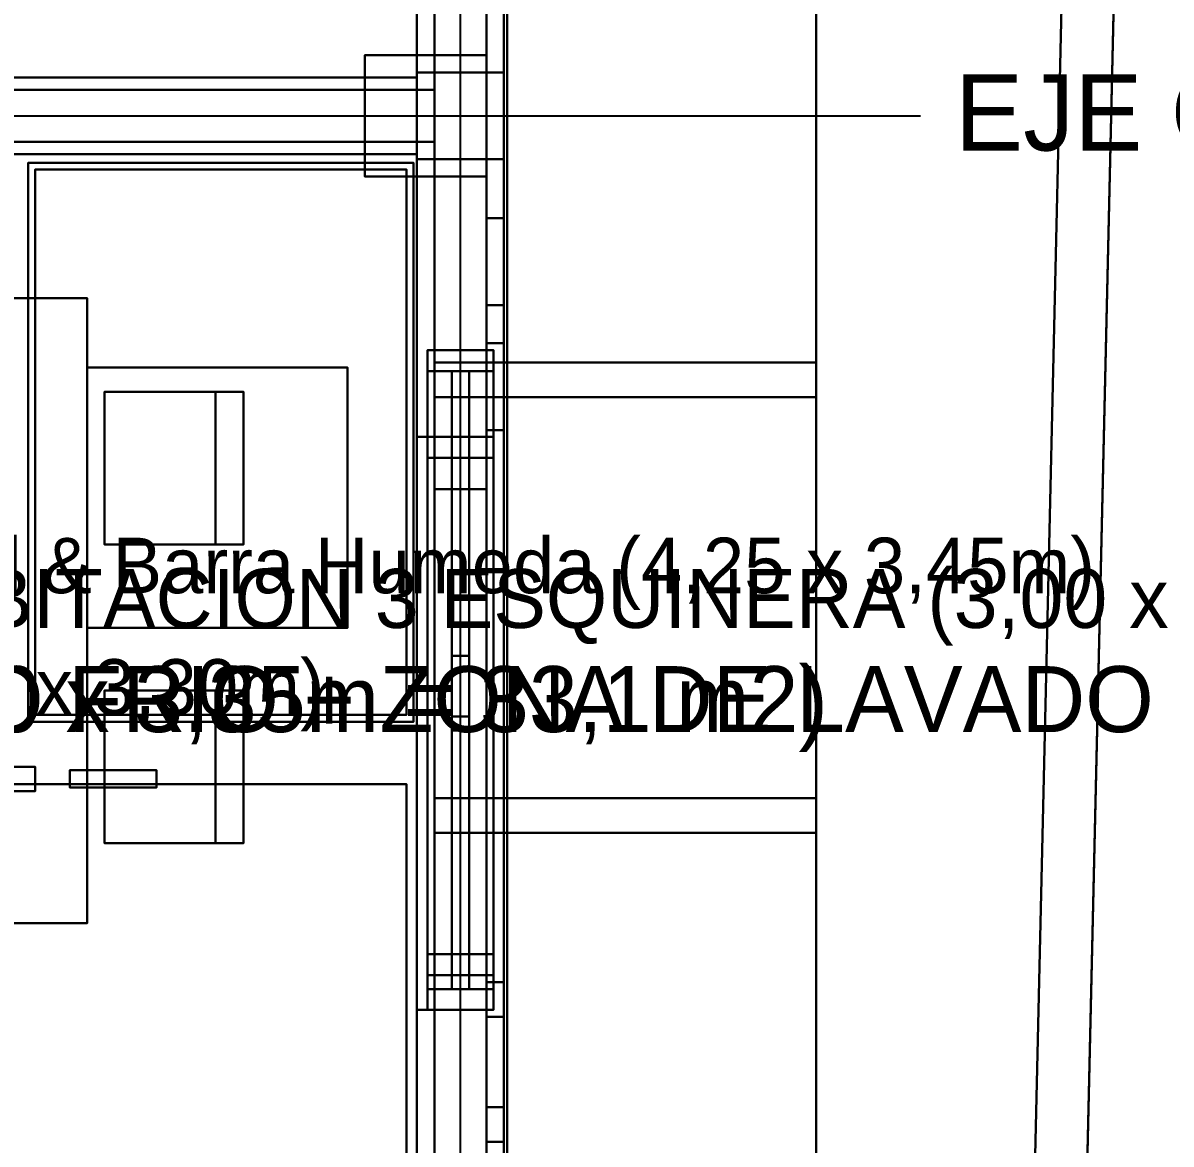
# Model space of a CAD drawing. Header units: metres. Extents: x -0.6 to 96.4, y -1.3 to 40.2.
# Drawn here: x 7.815 to 11.122, y 3.614 to 6.843 of the extents above; entities that cross this region are included whole.
import ezdxf

# ---------------------------------------------------------------- set-up
doc = ezdxf.new("R2010")
doc.units = ezdxf.units.M
for name, color, linetype in [('CERCA_PERIMETRAL_3D', 8, 'CONTINUOUS'), ('COLUMNAS_3D', 1, 'CONTINUOUS'), ('CUBIERTA_CHALET_3D', 9, 'CONTINUOUS'), ('EJES_ESTRUCTURALES', 1, 'CONTINUOUS'), ('LOSA_PISO_3D', 8, 'CONTINUOUS'), ('MUROS_EXTERIORES_3D', 7, 'CONTINUOUS'), ('MUROS_INTERIORES_3D', 7, 'CONTINUOUS'), ('P2_CARPINTERIA_RUSTICA_3D', 34, 'CONTINUOUS'), ('P2_COLUMNAS_3D', 1, 'CONTINUOUS'), ('P2_LOSA_PISO_3D', 8, 'CONTINUOUS'), ('P2_MUROS_MADERA_EXT_3D', 34, 'CONTINUOUS'), ('P2_ROTULOS', 6, 'CONTINUOUS'), ('P2_TIMBER_FRAME_3D', 34, 'CONTINUOUS'), ('PB_MOBILIARIO_OFICINA_3D', 34, 'CONTINUOUS'), ('PB_ZOCALO_PIEDRA_3D', 8, 'CONTINUOUS'), ('ROTULOS_TEXTO', 2, 'CONTINUOUS'), ('SOTANO_COLUMNAS_3D', 1, 'CONTINUOUS'), ('SOTANO_LOSA_3D', 8, 'CONTINUOUS'), ('SOTANO_MOBILIARIO_3D', 30, 'CONTINUOUS'), ('SOTANO_MUROS_EXT_3D', 4, 'CONTINUOUS'), ('SOTANO_PIEDRA_MADERA_3D', 34, 'CONTINUOUS'), ('SOTANO_ROTULOS', 4, 'CONTINUOUS'), ('TERRENO_3D', 3, 'CONTINUOUS')]:
    doc.layers.add(name, color=color, linetype=linetype)

msp = doc.modelspace()

# ---------------------------------------------------------------- linework, layer by layer
at = {"layer": 'CERCA_PERIMETRAL_3D', "color": 8}
for points in [[(10.6543, 0.2311, -2.55), (10.8043, 0.2311, -2.55), (11.0853, 12.5, -2.55), (10.9353, 12.5, -2.55)], [(10.6543, 0.2311, -0.35), (10.8043, 0.2311, -0.35), (11.0853, 12.5, -0.35), (10.9353, 12.5, -0.35)], [(10.6543, 0.2311, -2.55), (10.9353, 12.5, -2.55), (10.9353, 12.5, -0.35), (10.6543, 0.2311, -0.35)], [(10.8043, 0.2311, -2.55), (11.0853, 12.5, -2.55), (11.0853, 12.5, -0.35), (10.8043, 0.2311, -0.35)]]:
    msp.add_3dface(points, dxfattribs=at)
at = {"layer": 'COLUMNAS_3D', "color": 1}
for points in [[(8.95, 6.45), (9.2, 6.45), (9.2, 6.7), (8.95, 6.7)], [(8.95, 6.45, 2.85), (9.2, 6.45, 2.85), (9.2, 6.7, 2.85), (8.95, 6.7, 2.85)], [(8.95, 6.7), (9.2, 6.7), (9.2, 6.7, 2.85), (8.95, 6.7, 2.85)], [(8.95, 6.45), (8.95, 6.7), (8.95, 6.7, 2.85), (8.95, 6.45, 2.85)], [(9.2, 6.45), (9.2, 6.7), (9.2, 6.7, 2.85), (9.2, 6.45, 2.85)], [(8.95, 6.45), (9.2, 6.45), (9.2, 6.45, 2.85), (8.95, 6.45, 2.85)]]:
    msp.add_3dface(points, dxfattribs=at)
at = {"layer": 'CUBIERTA_CHALET_3D', "color": 9}
for points in [[(4.85, 2, 8.6994), (10.1, 2, 5.4189), (10.1, 24.71, 5.4189), (4.85, 24.71, 8.6994)], [(4.85, 2, 8.8794), (10.1, 2, 5.5989), (10.1, 24.71, 5.5989), (4.85, 24.71, 8.8794)], [(10.1, 2, 5.4189), (10.1, 24.71, 5.4189), (10.1, 24.71, 5.5989), (10.1, 2, 5.5989)]]:
    msp.add_3dface(points, dxfattribs=at)
at = {"layer": 'EJES_ESTRUCTURALES', "color": 1}
for p, q in [((9.075, 1.8), (9.075, 25.51)), ((-0.6, 6.575), (10.4, 6.575))]:
    msp.add_line(p, q, dxfattribs=at)
at = {"layer": 'LOSA_PISO_3D', "color": 8}
for points in [[(0.15, 3, -0.15), (9.15, 3, -0.15), (9.15, 7.4, -0.15), (0.15, 7.4, -0.15)], [(0.15, 3), (9.15, 3), (9.15, 7.4), (0.15, 7.4)], [(9.15, 3, -0.15), (9.15, 7.4, -0.15), (9.15, 7.4), (9.15, 3)]]:
    msp.add_3dface(points, dxfattribs=at)
at = {"layer": 'MUROS_EXTERIORES_3D', "color": 7}
for points in [[(9, 5.5), (9.15, 5.5), (9.15, 7.1), (9, 7.1)], [(9, 5.5, 2.85), (9.15, 5.5, 2.85), (9.15, 7.1, 2.85), (9, 7.1, 2.85)], [(9, 5.5), (9, 7.1), (9, 7.1, 2.85), (9, 5.5, 2.85)], [(9.15, 5.5), (9.15, 7.1), (9.15, 7.1, 2.85), (9.15, 5.5, 2.85)], [(9, 4.1), (9.15, 4.1), (9.15, 5.5), (9, 5.5)], [(9, 4.1, 1), (9.15, 4.1, 1), (9.15, 5.5, 1), (9, 5.5, 1)], [(9, 5.5), (9.15, 5.5), (9.15, 5.5, 1), (9, 5.5, 1)], [(9, 4.1), (9, 5.5), (9, 5.5, 1), (9, 4.1, 1)], [(9, 4.1, 2.1), (9.15, 4.1, 2.1), (9.15, 5.5, 2.1), (9, 5.5, 2.1)], [(9, 4.1, 2.85), (9.15, 4.1, 2.85), (9.15, 5.5, 2.85), (9, 5.5, 2.85)], [(9, 5.5, 2.1), (9.15, 5.5, 2.1), (9.15, 5.5, 2.85), (9, 5.5, 2.85)], [(9, 4.1, 2.1), (9, 5.5, 2.1), (9, 5.5, 2.85), (9, 4.1, 2.85)], [(9, 5.5), (9.15, 5.5), (9.15, 5.5, 2.85), (9, 5.5, 2.85)], [(9.15, 4.1), (9.15, 5.5), (9.15, 5.5, 1), (9.15, 4.1, 1)], [(9.15, 4.1, 2.1), (9.15, 5.5, 2.1), (9.15, 5.5, 2.85), (9.15, 4.1, 2.85)], [(9, 3), (9.15, 3), (9.15, 4.1), (9, 4.1)], [(9, 3, 2.85), (9.15, 3, 2.85), (9.15, 4.1, 2.85), (9, 4.1, 2.85)], [(9, 4.1), (9.15, 4.1), (9.15, 4.1, 2.85), (9, 4.1, 2.85)], [(9, 3), (9, 4.1), (9, 4.1, 2.85), (9, 3, 2.85)], [(9, 4.1), (9.15, 4.1), (9.15, 4.1, 1), (9, 4.1, 1)], [(9, 4.1, 2.1), (9.15, 4.1, 2.1), (9.15, 4.1, 2.85), (9, 4.1, 2.85)], [(9.15, 3), (9.15, 4.1), (9.15, 4.1, 2.85), (9.15, 3, 2.85)]]:
    msp.add_3dface(points, dxfattribs=at)
at = {"layer": 'MUROS_INTERIORES_3D', "color": 7}
for points in [[(5.2, 6.5), (9, 6.5), (9, 6.65), (5.2, 6.65)], [(5.2, 6.5, 2.85), (9, 6.5, 2.85), (9, 6.65, 2.85), (5.2, 6.65, 2.85)], [(5.2, 6.65), (9, 6.65), (9, 6.65, 2.85), (5.2, 6.65, 2.85)], [(9, 6.5), (9, 6.65), (9, 6.65, 2.85), (9, 6.5, 2.85)], [(5.2, 6.5), (9, 6.5), (9, 6.5, 2.85), (5.2, 6.5, 2.85)]]:
    msp.add_3dface(points, dxfattribs=at)
at = {"layer": 'P2_CARPINTERIA_RUSTICA_3D', "color": 34}
for points in [[(9.15, 5.92, 3.95), (9.2, 5.92, 3.95), (9.2, 6.28, 3.95), (9.15, 6.28, 3.95)], [(9.15, 5.92, 5.15), (9.2, 5.92, 5.15), (9.2, 6.28, 5.15), (9.15, 6.28, 5.15)], [(9.15, 6.28, 3.95), (9.2, 6.28, 3.95), (9.2, 6.28, 5.15), (9.15, 6.28, 5.15)], [(9.15, 5.92, 3.95), (9.15, 6.28, 3.95), (9.15, 6.28, 5.15), (9.15, 5.92, 5.15)], [(9.2, 5.92, 3.95), (9.2, 6.28, 3.95), (9.2, 6.28, 5.15), (9.2, 5.92, 5.15)], [(9.15, 5.67, -1.65), (9.2, 5.67, -1.65), (9.2, 6.03, -1.65), (9.15, 6.03, -1.65)], [(9.15, 5.67, -0.45), (9.2, 5.67, -0.45), (9.2, 6.03, -0.45), (9.15, 6.03, -0.45)], [(9.15, 6.03, -1.65), (9.2, 6.03, -1.65), (9.2, 6.03, -0.45), (9.15, 6.03, -0.45)], [(9.15, 5.67, -1.65), (9.15, 6.03, -1.65), (9.15, 6.03, -0.45), (9.15, 5.67, -0.45)], [(9.2, 5.67, -1.65), (9.2, 6.03, -1.65), (9.2, 6.03, -0.45), (9.2, 5.67, -0.45)], [(9.15, 5.92, 3.95), (9.2, 5.92, 3.95), (9.2, 5.92, 5.15), (9.15, 5.92, 5.15)], [(8.98, 4.1, 3.95), (9.17, 4.1, 3.95), (9.17, 5.9, 3.95), (8.98, 5.9, 3.95)], [(8.98, 4.1, 4.01), (9.17, 4.1, 4.01), (9.17, 5.9, 4.01), (8.98, 5.9, 4.01)], [(8.98, 5.9, 3.95), (9.17, 5.9, 3.95), (9.17, 5.9, 4.01), (8.98, 5.9, 4.01)], [(8.98, 4.1, 3.95), (8.98, 5.9, 3.95), (8.98, 5.9, 4.01), (8.98, 4.1, 4.01)], [(8.98, 4.1, 5.09), (9.17, 4.1, 5.09), (9.17, 5.9, 5.09), (8.98, 5.9, 5.09)], [(8.98, 4.1, 5.15), (9.17, 4.1, 5.15), (9.17, 5.9, 5.15), (8.98, 5.9, 5.15)], [(8.98, 5.9, 5.09), (9.17, 5.9, 5.09), (9.17, 5.9, 5.15), (8.98, 5.9, 5.15)], [(8.98, 4.1, 5.09), (8.98, 5.9, 5.09), (8.98, 5.9, 5.15), (8.98, 4.1, 5.15)], [(8.98, 5.84, 4.01), (9.17, 5.84, 4.01), (9.17, 5.9, 4.01), (8.98, 5.9, 4.01)], [(8.98, 5.84, 5.09), (9.17, 5.84, 5.09), (9.17, 5.9, 5.09), (8.98, 5.9, 5.09)], [(8.98, 5.9, 4.01), (9.17, 5.9, 4.01), (9.17, 5.9, 5.09), (8.98, 5.9, 5.09)], [(8.98, 5.84, 4.01), (8.98, 5.9, 4.01), (8.98, 5.9, 5.09), (8.98, 5.84, 5.09)], [(9.17, 4.1, 3.95), (9.17, 5.9, 3.95), (9.17, 5.9, 4.01), (9.17, 4.1, 4.01)], [(9.17, 4.1, 5.09), (9.17, 5.9, 5.09), (9.17, 5.9, 5.15), (9.17, 4.1, 5.15)], [(9.17, 5.84, 4.01), (9.17, 5.9, 4.01), (9.17, 5.9, 5.09), (9.17, 5.84, 5.09)], [(8.98, 5.84, 4.01), (9.17, 5.84, 4.01), (9.17, 5.84, 5.09), (8.98, 5.84, 5.09)], [(9.05, 4.16, 4.53), (9.1, 4.16, 4.53), (9.1, 5.84, 4.53), (9.05, 5.84, 4.53)], [(9.05, 4.16, 4.57), (9.1, 4.16, 4.57), (9.1, 5.84, 4.57), (9.05, 5.84, 4.57)], [(9.05, 5.84, 4.53), (9.1, 5.84, 4.53), (9.1, 5.84, 4.57), (9.05, 5.84, 4.57)], [(9.05, 4.16, 4.53), (9.05, 5.84, 4.53), (9.05, 5.84, 4.57), (9.05, 4.16, 4.57)], [(9.1, 4.16, 4.53), (9.1, 5.84, 4.53), (9.1, 5.84, 4.57), (9.1, 4.16, 4.57)], [(9.15, 5.67, -1.65), (9.2, 5.67, -1.65), (9.2, 5.67, -0.45), (9.15, 5.67, -0.45)], [(8.98, 4, -1.65), (9.17, 4, -1.65), (9.17, 5.65, -1.65), (8.98, 5.65, -1.65)], [(8.98, 4, -1.59), (9.17, 4, -1.59), (9.17, 5.65, -1.59), (8.98, 5.65, -1.59)], [(8.98, 5.65, -1.65), (9.17, 5.65, -1.65), (9.17, 5.65, -1.59), (8.98, 5.65, -1.59)], [(8.98, 4, -1.65), (8.98, 5.65, -1.65), (8.98, 5.65, -1.59), (8.98, 4, -1.59)], [(8.98, 4, -0.51), (9.17, 4, -0.51), (9.17, 5.65, -0.51), (8.98, 5.65, -0.51)], [(8.98, 4, -0.45), (9.17, 4, -0.45), (9.17, 5.65, -0.45), (8.98, 5.65, -0.45)], [(8.98, 5.65, -0.51), (9.17, 5.65, -0.51), (9.17, 5.65, -0.45), (8.98, 5.65, -0.45)], [(8.98, 4, -0.51), (8.98, 5.65, -0.51), (8.98, 5.65, -0.45), (8.98, 4, -0.45)], [(8.98, 5.59, -1.59), (9.17, 5.59, -1.59), (9.17, 5.65, -1.59), (8.98, 5.65, -1.59)], [(8.98, 5.59, -0.51), (9.17, 5.59, -0.51), (9.17, 5.65, -0.51), (8.98, 5.65, -0.51)], [(8.98, 5.65, -1.59), (9.17, 5.65, -1.59), (9.17, 5.65, -0.51), (8.98, 5.65, -0.51)], [(8.98, 5.59, -1.59), (8.98, 5.65, -1.59), (8.98, 5.65, -0.51), (8.98, 5.59, -0.51)], [(9.17, 4, -1.65), (9.17, 5.65, -1.65), (9.17, 5.65, -1.59), (9.17, 4, -1.59)], [(9.17, 4, -0.51), (9.17, 5.65, -0.51), (9.17, 5.65, -0.45), (9.17, 4, -0.45)], [(9.17, 5.59, -1.59), (9.17, 5.65, -1.59), (9.17, 5.65, -0.51), (9.17, 5.59, -0.51)], [(8.98, 5.59, -1.59), (9.17, 5.59, -1.59), (9.17, 5.59, -0.51), (8.98, 5.59, -0.51)], [(9.05, 4.06, -1.07), (9.1, 4.06, -1.07), (9.1, 5.59, -1.07), (9.05, 5.59, -1.07)], [(9.05, 4.06, -1.03), (9.1, 4.06, -1.03), (9.1, 5.59, -1.03), (9.05, 5.59, -1.03)], [(9.05, 5.59, -1.07), (9.1, 5.59, -1.07), (9.1, 5.59, -1.03), (9.05, 5.59, -1.03)], [(9.05, 4.06, -1.07), (9.05, 5.59, -1.07), (9.05, 5.59, -1.03), (9.05, 4.06, -1.03)], [(9.1, 4.06, -1.07), (9.1, 5.59, -1.07), (9.1, 5.59, -1.03), (9.1, 4.06, -1.03)], [(9.05, 4.98, 4.01), (9.1, 4.98, 4.01), (9.1, 5.02, 4.01), (9.05, 5.02, 4.01)], [(9.05, 4.98, 5.09), (9.1, 4.98, 5.09), (9.1, 5.02, 5.09), (9.05, 5.02, 5.09)], [(9.05, 5.02, 4.01), (9.1, 5.02, 4.01), (9.1, 5.02, 5.09), (9.05, 5.02, 5.09)], [(9.05, 4.98, 4.01), (9.05, 5.02, 4.01), (9.05, 5.02, 5.09), (9.05, 4.98, 5.09)], [(9.1, 4.98, 4.01), (9.1, 5.02, 4.01), (9.1, 5.02, 5.09), (9.1, 4.98, 5.09)], [(9.05, 4.98, 4.01), (9.1, 4.98, 4.01), (9.1, 4.98, 5.09), (9.05, 4.98, 5.09)], [(9.05, 4.805, -1.59), (9.1, 4.805, -1.59), (9.1, 4.845, -1.59), (9.05, 4.845, -1.59)], [(9.05, 4.805, -0.51), (9.1, 4.805, -0.51), (9.1, 4.845, -0.51), (9.05, 4.845, -0.51)], [(9.05, 4.845, -1.59), (9.1, 4.845, -1.59), (9.1, 4.845, -0.51), (9.05, 4.845, -0.51)], [(9.05, 4.805, -1.59), (9.05, 4.845, -1.59), (9.05, 4.845, -0.51), (9.05, 4.805, -0.51)], [(9.1, 4.805, -1.59), (9.1, 4.845, -1.59), (9.1, 4.845, -0.51), (9.1, 4.805, -0.51)], [(9.05, 4.805, -1.59), (9.1, 4.805, -1.59), (9.1, 4.805, -0.51), (9.05, 4.805, -0.51)], [(8.98, 4.1, 4.01), (9.17, 4.1, 4.01), (9.17, 4.16, 4.01), (8.98, 4.16, 4.01)], [(8.98, 4.1, 5.09), (9.17, 4.1, 5.09), (9.17, 4.16, 5.09), (8.98, 4.16, 5.09)], [(8.98, 4.16, 4.01), (9.17, 4.16, 4.01), (9.17, 4.16, 5.09), (8.98, 4.16, 5.09)], [(8.98, 4.1, 4.01), (8.98, 4.16, 4.01), (8.98, 4.16, 5.09), (8.98, 4.1, 5.09)], [(9.05, 4.16, 4.53), (9.1, 4.16, 4.53), (9.1, 4.16, 4.57), (9.05, 4.16, 4.57)], [(9.17, 4.1, 4.01), (9.17, 4.16, 4.01), (9.17, 4.16, 5.09), (9.17, 4.1, 5.09)], [(8.98, 4.1, 3.95), (9.17, 4.1, 3.95), (9.17, 4.1, 4.01), (8.98, 4.1, 4.01)], [(8.98, 4.1, 5.09), (9.17, 4.1, 5.09), (9.17, 4.1, 5.15), (8.98, 4.1, 5.15)], [(8.98, 4.1, 4.01), (9.17, 4.1, 4.01), (9.17, 4.1, 5.09), (8.98, 4.1, 5.09)], [(9.15, 3.72, 3.95), (9.2, 3.72, 3.95), (9.2, 4.08, 3.95), (9.15, 4.08, 3.95)], [(9.15, 3.72, 5.15), (9.2, 3.72, 5.15), (9.2, 4.08, 5.15), (9.15, 4.08, 5.15)], [(9.15, 4.08, 3.95), (9.2, 4.08, 3.95), (9.2, 4.08, 5.15), (9.15, 4.08, 5.15)], [(9.15, 3.72, 3.95), (9.15, 4.08, 3.95), (9.15, 4.08, 5.15), (9.15, 3.72, 5.15)], [(9.2, 3.72, 3.95), (9.2, 4.08, 3.95), (9.2, 4.08, 5.15), (9.2, 3.72, 5.15)], [(8.98, 4, -1.59), (9.17, 4, -1.59), (9.17, 4.06, -1.59), (8.98, 4.06, -1.59)], [(8.98, 4, -0.51), (9.17, 4, -0.51), (9.17, 4.06, -0.51), (8.98, 4.06, -0.51)], [(8.98, 4.06, -1.59), (9.17, 4.06, -1.59), (9.17, 4.06, -0.51), (8.98, 4.06, -0.51)], [(8.98, 4, -1.59), (8.98, 4.06, -1.59), (8.98, 4.06, -0.51), (8.98, 4, -0.51)], [(9.05, 4.06, -1.07), (9.1, 4.06, -1.07), (9.1, 4.06, -1.03), (9.05, 4.06, -1.03)], [(9.17, 4, -1.59), (9.17, 4.06, -1.59), (9.17, 4.06, -0.51), (9.17, 4, -0.51)], [(8.98, 4, -1.65), (9.17, 4, -1.65), (9.17, 4, -1.59), (8.98, 4, -1.59)], [(8.98, 4, -0.51), (9.17, 4, -0.51), (9.17, 4, -0.45), (8.98, 4, -0.45)], [(8.98, 4, -1.59), (9.17, 4, -1.59), (9.17, 4, -0.51), (8.98, 4, -0.51)], [(9.15, 3.62, -1.65), (9.2, 3.62, -1.65), (9.2, 3.98, -1.65), (9.15, 3.98, -1.65)], [(9.15, 3.62, -0.45), (9.2, 3.62, -0.45), (9.2, 3.98, -0.45), (9.15, 3.98, -0.45)], [(9.15, 3.98, -1.65), (9.2, 3.98, -1.65), (9.2, 3.98, -0.45), (9.15, 3.98, -0.45)], [(9.15, 3.62, -1.65), (9.15, 3.98, -1.65), (9.15, 3.98, -0.45), (9.15, 3.62, -0.45)], [(9.2, 3.62, -1.65), (9.2, 3.98, -1.65), (9.2, 3.98, -0.45), (9.2, 3.62, -0.45)], [(9.15, 3.72, 3.95), (9.2, 3.72, 3.95), (9.2, 3.72, 5.15), (9.15, 3.72, 5.15)], [(9.15, 3.62, -1.65), (9.2, 3.62, -1.65), (9.2, 3.62, -0.45), (9.15, 3.62, -0.45)]]:
    msp.add_3dface(points, dxfattribs=at)
at = {"layer": 'P2_COLUMNAS_3D', "color": 1}
for points in [[(8.95, 6.45, 3), (9.2, 6.45, 3), (9.2, 6.7, 3), (8.95, 6.7, 3)], [(8.95, 6.45, 5.85), (9.2, 6.45, 5.85), (9.2, 6.7, 5.85), (8.95, 6.7, 5.85)], [(8.95, 6.7, 3), (9.2, 6.7, 3), (9.2, 6.7, 5.85), (8.95, 6.7, 5.85)], [(8.95, 6.45, 3), (8.95, 6.7, 3), (8.95, 6.7, 5.85), (8.95, 6.45, 5.85)], [(9.2, 6.45, 3), (9.2, 6.7, 3), (9.2, 6.7, 5.85), (9.2, 6.45, 5.85)], [(8.95, 6.45, 3), (9.2, 6.45, 3), (9.2, 6.45, 5.85), (8.95, 6.45, 5.85)]]:
    msp.add_3dface(points, dxfattribs=at)
at = {"layer": 'P2_LOSA_PISO_3D', "color": 8}
for points in [[(0.15, 3, 2.85), (9.15, 3, 2.85), (9.15, 7.4, 2.85), (0.15, 7.4, 2.85)], [(0.15, 3, 3), (9.15, 3, 3), (9.15, 7.4, 3), (0.15, 7.4, 3)], [(9.15, 3, 2.85), (9.15, 7.4, 2.85), (9.15, 7.4, 3), (9.15, 3, 3)]]:
    msp.add_3dface(points, dxfattribs=at)
at = {"layer": 'P2_MUROS_MADERA_EXT_3D', "color": 34}
for points in [[(9, 5.9, 3), (9.15, 5.9, 3), (9.15, 7.9, 3), (9, 7.9, 3)], [(9, 5.9, 6), (9.15, 5.9, 6), (9.15, 7.9, 6), (9, 7.9, 6)], [(9, 5.9, 3), (9, 7.9, 3), (9, 7.9, 6), (9, 5.9, 6)], [(9.15, 5.9, 3), (9.15, 7.9, 3), (9.15, 7.9, 6), (9.15, 5.9, 6)], [(9, 4.1, 3), (9.15, 4.1, 3), (9.15, 5.9, 3), (9, 5.9, 3)], [(9, 4.1, 3.95), (9.15, 4.1, 3.95), (9.15, 5.9, 3.95), (9, 5.9, 3.95)], [(9, 5.9, 3), (9.15, 5.9, 3), (9.15, 5.9, 3.95), (9, 5.9, 3.95)], [(9, 4.1, 3), (9, 5.9, 3), (9, 5.9, 3.95), (9, 4.1, 3.95)], [(9, 4.1, 5.15), (9.15, 4.1, 5.15), (9.15, 5.9, 5.15), (9, 5.9, 5.15)], [(9, 4.1, 6), (9.15, 4.1, 6), (9.15, 5.9, 6), (9, 5.9, 6)], [(9, 5.9, 5.15), (9.15, 5.9, 5.15), (9.15, 5.9, 6), (9, 5.9, 6)], [(9, 4.1, 5.15), (9, 5.9, 5.15), (9, 5.9, 6), (9, 4.1, 6)], [(9, 5.9, 3), (9.15, 5.9, 3), (9.15, 5.9, 6), (9, 5.9, 6)], [(9.15, 4.1, 3), (9.15, 5.9, 3), (9.15, 5.9, 3.95), (9.15, 4.1, 3.95)], [(9.15, 4.1, 5.15), (9.15, 5.9, 5.15), (9.15, 5.9, 6), (9.15, 4.1, 6)], [(9, 3, 3), (9.15, 3, 3), (9.15, 4.1, 3), (9, 4.1, 3)], [(9, 3, 6), (9.15, 3, 6), (9.15, 4.1, 6), (9, 4.1, 6)], [(9, 4.1, 3), (9.15, 4.1, 3), (9.15, 4.1, 6), (9, 4.1, 6)], [(9, 3, 3), (9, 4.1, 3), (9, 4.1, 6), (9, 3, 6)], [(9, 4.1, 3), (9.15, 4.1, 3), (9.15, 4.1, 3.95), (9, 4.1, 3.95)], [(9, 4.1, 5.15), (9.15, 4.1, 5.15), (9.15, 4.1, 6), (9, 4.1, 6)], [(9.15, 3, 3), (9.15, 4.1, 3), (9.15, 4.1, 6), (9.15, 3, 6)]]:
    msp.add_3dface(points, dxfattribs=at)
at = {"layer": 'P2_TIMBER_FRAME_3D', "color": 34}
for points in [[(9, 5.765, 5.9662), (10.1, 5.765, 5.2789), (10.1, 5.865, 5.2789), (9, 5.865, 5.9662)], [(9, 5.765, 6.1062), (10.1, 5.765, 5.4189), (10.1, 5.865, 5.4189), (9, 5.865, 6.1062)], [(9, 5.865, 5.9662), (10.1, 5.865, 5.2789), (10.1, 5.865, 5.4189), (9, 5.865, 6.1062)], [(9, 5.765, 5.9662), (9, 5.865, 5.9662), (9, 5.865, 6.1062), (9, 5.765, 6.1062)], [(10.1, 5.765, 5.2789), (10.1, 5.865, 5.2789), (10.1, 5.865, 5.4189), (10.1, 5.765, 5.4189)], [(9, 5.765, 5.9662), (10.1, 5.765, 5.2789), (10.1, 5.765, 5.4189), (9, 5.765, 6.1062)], [(9, 4.51, 5.9662), (10.1, 4.51, 5.2789), (10.1, 4.61, 5.2789), (9, 4.61, 5.9662)], [(9, 4.51, 6.1062), (10.1, 4.51, 5.4189), (10.1, 4.61, 5.4189), (9, 4.61, 6.1062)], [(9, 4.61, 5.9662), (10.1, 4.61, 5.2789), (10.1, 4.61, 5.4189), (9, 4.61, 6.1062)], [(9, 4.51, 5.9662), (9, 4.61, 5.9662), (9, 4.61, 6.1062), (9, 4.51, 6.1062)], [(10.1, 4.51, 5.2789), (10.1, 4.61, 5.2789), (10.1, 4.61, 5.4189), (10.1, 4.51, 5.4189)], [(9, 4.51, 5.9662), (10.1, 4.51, 5.2789), (10.1, 4.51, 5.4189), (9, 4.51, 6.1062)]]:
    msp.add_3dface(points, dxfattribs=at)
at = {"layer": 'PB_MOBILIARIO_OFICINA_3D', "color": 7}
for points in [[(7.83, 4.83, 0.85), (8.94, 4.83, 0.85), (8.94, 6.44, 0.85), (7.83, 6.44, 0.85)], [(7.83, 4.83, 0.9), (8.94, 4.83, 0.9), (8.94, 6.44, 0.9), (7.83, 6.44, 0.9)], [(7.83, 6.44, 0.85), (8.94, 6.44, 0.85), (8.94, 6.44, 0.9), (7.83, 6.44, 0.9)], [(7.83, 4.83, 0.85), (7.83, 6.44, 0.85), (7.83, 6.44, 0.9), (7.83, 4.83, 0.9)], [(8.94, 4.83, 0.85), (8.94, 6.44, 0.85), (8.94, 6.44, 0.9), (8.94, 4.83, 0.9)], [(7.83, 4.83, 0.85), (8.94, 4.83, 0.85), (8.94, 4.83, 0.9), (7.83, 4.83, 0.9)], [(6.85, 4.63, 0.05), (7.85, 4.63, 0.05), (7.85, 4.7, 0.05), (6.85, 4.7, 0.05)], [(6.85, 4.63, 2.1), (7.85, 4.63, 2.1), (7.85, 4.7, 2.1), (6.85, 4.7, 2.1)], [(6.85, 4.7, 0.05), (7.85, 4.7, 0.05), (7.85, 4.7, 2.1), (6.85, 4.7, 2.1)], [(7.85, 4.63, 0.05), (7.85, 4.7, 0.05), (7.85, 4.7, 2.1), (7.85, 4.63, 2.1)], [(6.85, 4.63, 0.05), (7.85, 4.63, 0.05), (7.85, 4.63, 2.1), (6.85, 4.63, 2.1)]]:
    msp.add_3dface(points, dxfattribs=at)
at = {"layer": 'PB_MOBILIARIO_OFICINA_3D', "color": 34}
for points in [[(7.85, 4.85), (8.92, 4.85), (8.92, 6.42), (7.85, 6.42)], [(7.85, 4.85, 0.85), (8.92, 4.85, 0.85), (8.92, 6.42, 0.85), (7.85, 6.42, 0.85)], [(7.85, 6.42), (8.92, 6.42), (8.92, 6.42, 0.85), (7.85, 6.42, 0.85)], [(7.85, 4.85), (7.85, 6.42), (7.85, 6.42, 0.85), (7.85, 4.85, 0.85)], [(8.92, 4.85), (8.92, 6.42), (8.92, 6.42, 0.85), (8.92, 4.85, 0.85)], [(7.85, 4.85), (8.92, 4.85), (8.92, 4.85, 0.85), (7.85, 4.85, 0.85)]]:
    msp.add_3dface(points, dxfattribs=at)
at = {"layer": 'PB_MOBILIARIO_OFICINA_3D', "color": 8}
for points in [[(8, 5.1, 0.86), (8.75, 5.1, 0.86), (8.75, 5.85, 0.86), (8, 5.85, 0.86)], [(8, 5.1, 0.94), (8.75, 5.1, 0.94), (8.75, 5.85, 0.94), (8, 5.85, 0.94)], [(8, 5.85, 0.86), (8.75, 5.85, 0.86), (8.75, 5.85, 0.94), (8, 5.85, 0.94)], [(8, 5.1, 0.86), (8, 5.85, 0.86), (8, 5.85, 0.94), (8, 5.1, 0.94)], [(8.75, 5.1, 0.86), (8.75, 5.85, 0.86), (8.75, 5.85, 0.94), (8.75, 5.1, 0.94)], [(8, 5.1, 0.86), (8.75, 5.1, 0.86), (8.75, 5.1, 0.94), (8, 5.1, 0.94)], [(7.95, 4.64, 1.45), (8.2, 4.64, 1.45), (8.2, 4.69, 1.45), (7.95, 4.69, 1.45)], [(7.95, 4.64, 1.7), (8.2, 4.64, 1.7), (8.2, 4.69, 1.7), (7.95, 4.69, 1.7)], [(7.95, 4.69, 1.45), (8.2, 4.69, 1.45), (8.2, 4.69, 1.7), (7.95, 4.69, 1.7)], [(7.95, 4.64, 1.45), (7.95, 4.69, 1.45), (7.95, 4.69, 1.7), (7.95, 4.64, 1.7)], [(8.2, 4.64, 1.45), (8.2, 4.69, 1.45), (8.2, 4.69, 1.7), (8.2, 4.64, 1.7)], [(7.95, 4.64, 1.45), (8.2, 4.64, 1.45), (8.2, 4.64, 1.7), (7.95, 4.64, 1.7)]]:
    msp.add_3dface(points, dxfattribs=at)
at = {"layer": 'PB_MOBILIARIO_OFICINA_3D', "color": 5}
for points in [[(6.35, 3.2), (8.92, 3.2), (8.92, 4.65), (6.35, 4.65)], [(6.35, 3.2, 2.4), (8.92, 3.2, 2.4), (8.92, 4.65, 2.4), (6.35, 4.65, 2.4)], [(6.35, 4.65), (8.92, 4.65), (8.92, 4.65, 2.4), (6.35, 4.65, 2.4)], [(8.92, 3.2), (8.92, 4.65), (8.92, 4.65, 2.4), (8.92, 3.2, 2.4)]]:
    msp.add_3dface(points, dxfattribs=at)
at = {"layer": 'PB_ZOCALO_PIEDRA_3D', "color": 8}
for points in [[(9.15, 3), (9.21, 3), (9.21, 24.71), (9.15, 24.71)], [(9.15, 3, 0.95), (9.21, 3, 0.95), (9.21, 24.71, 0.95), (9.15, 24.71, 0.95)], [(9.15, 3), (9.15, 24.71), (9.15, 24.71, 0.95), (9.15, 3, 0.95)], [(9.21, 3), (9.21, 24.71), (9.21, 24.71, 0.95), (9.21, 3, 0.95)]]:
    msp.add_3dface(points, dxfattribs=at)
at = {"layer": 'SOTANO_COLUMNAS_3D', "color": 1}
for points in [[(8.8, 6.4, -2.55), (9.15, 6.4, -2.55), (9.15, 6.75, -2.55), (8.8, 6.75, -2.55)], [(8.8, 6.4, -0.15), (9.15, 6.4, -0.15), (9.15, 6.75, -0.15), (8.8, 6.75, -0.15)], [(8.8, 6.75, -2.55), (9.15, 6.75, -2.55), (9.15, 6.75, -0.15), (8.8, 6.75, -0.15)], [(8.8, 6.4, -2.55), (8.8, 6.75, -2.55), (8.8, 6.75, -0.15), (8.8, 6.4, -0.15)], [(9.15, 6.4, -2.55), (9.15, 6.75, -2.55), (9.15, 6.75, -0.15), (9.15, 6.4, -0.15)], [(8.8, 6.4, -2.55), (9.15, 6.4, -2.55), (9.15, 6.4, -0.15), (8.8, 6.4, -0.15)]]:
    msp.add_3dface(points, dxfattribs=at)
at = {"layer": 'SOTANO_LOSA_3D', "color": 8}
for points in [[(0.15, 3, -2.7), (9.15, 3, -2.7), (9.15, 11.3, -2.7), (0.15, 11.3, -2.7)], [(0.15, 3, -2.55), (9.15, 3, -2.55), (9.15, 11.3, -2.55), (0.15, 11.3, -2.55)], [(9.15, 3, -2.7), (9.15, 11.3, -2.7), (9.15, 11.3, -2.55), (9.15, 3, -2.55)]]:
    msp.add_3dface(points, dxfattribs=at)
at = {"layer": 'SOTANO_MOBILIARIO_3D', "color": 34}
for points in [[(7.05, 4.25, -1.85), (8, 4.25, -1.85), (8, 6.05, -1.85), (7.05, 6.05, -1.85)], [(7.05, 4.25, -1.78), (8, 4.25, -1.78), (8, 6.05, -1.78), (7.05, 6.05, -1.78)], [(7.05, 6.05, -1.85), (8, 6.05, -1.85), (8, 6.05, -1.78), (7.05, 6.05, -1.78)], [(8, 4.25, -1.85), (8, 6.05, -1.85), (8, 6.05, -1.78), (8, 4.25, -1.78)], [(7.05, 4.25, -1.85), (8, 4.25, -1.85), (8, 4.25, -1.78), (7.05, 4.25, -1.78)]]:
    msp.add_3dface(points, dxfattribs=at)
at = {"layer": 'SOTANO_MOBILIARIO_3D', "color": 30}
for points in [[(8.05, 5.34, -2.55), (8.45, 5.34, -2.55), (8.45, 5.78, -2.55), (8.05, 5.78, -2.55)], [(8.05, 5.34, -2.09), (8.45, 5.34, -2.09), (8.45, 5.78, -2.09), (8.05, 5.78, -2.09)], [(8.05, 5.78, -2.55), (8.45, 5.78, -2.55), (8.45, 5.78, -2.09), (8.05, 5.78, -2.09)], [(8.05, 5.34, -2.55), (8.05, 5.78, -2.55), (8.05, 5.78, -2.09), (8.05, 5.34, -2.09)], [(8.37, 5.34, -2.09), (8.45, 5.34, -2.09), (8.45, 5.78, -2.09), (8.37, 5.78, -2.09)], [(8.37, 5.34, -1.67), (8.45, 5.34, -1.67), (8.45, 5.78, -1.67), (8.37, 5.78, -1.67)], [(8.37, 5.78, -2.09), (8.45, 5.78, -2.09), (8.45, 5.78, -1.67), (8.37, 5.78, -1.67)], [(8.37, 5.34, -2.09), (8.37, 5.78, -2.09), (8.37, 5.78, -1.67), (8.37, 5.34, -1.67)], [(8.45, 5.34, -2.55), (8.45, 5.78, -2.55), (8.45, 5.78, -2.09), (8.45, 5.34, -2.09)], [(8.45, 5.34, -2.09), (8.45, 5.78, -2.09), (8.45, 5.78, -1.67), (8.45, 5.34, -1.67)], [(8.05, 5.34, -2.55), (8.45, 5.34, -2.55), (8.45, 5.34, -2.09), (8.05, 5.34, -2.09)], [(8.37, 5.34, -2.09), (8.45, 5.34, -2.09), (8.45, 5.34, -1.67), (8.37, 5.34, -1.67)], [(8.05, 4.48, -2.55), (8.45, 4.48, -2.55), (8.45, 4.92, -2.55), (8.05, 4.92, -2.55)], [(8.05, 4.48, -2.09), (8.45, 4.48, -2.09), (8.45, 4.92, -2.09), (8.05, 4.92, -2.09)], [(8.05, 4.92, -2.55), (8.45, 4.92, -2.55), (8.45, 4.92, -2.09), (8.05, 4.92, -2.09)], [(8.05, 4.48, -2.55), (8.05, 4.92, -2.55), (8.05, 4.92, -2.09), (8.05, 4.48, -2.09)], [(8.37, 4.48, -2.09), (8.45, 4.48, -2.09), (8.45, 4.92, -2.09), (8.37, 4.92, -2.09)], [(8.37, 4.48, -1.67), (8.45, 4.48, -1.67), (8.45, 4.92, -1.67), (8.37, 4.92, -1.67)], [(8.37, 4.92, -2.09), (8.45, 4.92, -2.09), (8.45, 4.92, -1.67), (8.37, 4.92, -1.67)], [(8.37, 4.48, -2.09), (8.37, 4.92, -2.09), (8.37, 4.92, -1.67), (8.37, 4.48, -1.67)], [(8.45, 4.48, -2.55), (8.45, 4.92, -2.55), (8.45, 4.92, -2.09), (8.45, 4.48, -2.09)], [(8.45, 4.48, -2.09), (8.45, 4.92, -2.09), (8.45, 4.92, -1.67), (8.45, 4.48, -1.67)], [(8.05, 4.48, -2.55), (8.45, 4.48, -2.55), (8.45, 4.48, -2.09), (8.05, 4.48, -2.09)], [(8.37, 4.48, -2.09), (8.45, 4.48, -2.09), (8.45, 4.48, -1.67), (8.37, 4.48, -1.67)]]:
    msp.add_3dface(points, dxfattribs=at)
at = {"layer": 'SOTANO_MUROS_EXT_3D', "color": 4}
for points in [[(8.95, 5.65, -2.55), (9.15, 5.65, -2.55), (9.15, 7.25, -2.55), (8.95, 7.25, -2.55)], [(8.95, 5.65, -0.15), (9.15, 5.65, -0.15), (9.15, 7.25, -0.15), (8.95, 7.25, -0.15)], [(8.95, 5.65, -2.55), (8.95, 7.25, -2.55), (8.95, 7.25, -0.15), (8.95, 5.65, -0.15)], [(9.15, 5.65, -2.55), (9.15, 7.25, -2.55), (9.15, 7.25, -0.15), (9.15, 5.65, -0.15)], [(8.95, 4, -2.55), (9.15, 4, -2.55), (9.15, 5.65, -2.55), (8.95, 5.65, -2.55)], [(8.95, 4, -1.65), (9.15, 4, -1.65), (9.15, 5.65, -1.65), (8.95, 5.65, -1.65)], [(8.95, 5.65, -2.55), (9.15, 5.65, -2.55), (9.15, 5.65, -1.65), (8.95, 5.65, -1.65)], [(8.95, 4, -2.55), (8.95, 5.65, -2.55), (8.95, 5.65, -1.65), (8.95, 4, -1.65)], [(8.95, 4, -0.45), (9.15, 4, -0.45), (9.15, 5.65, -0.45), (8.95, 5.65, -0.45)], [(8.95, 4, -0.15), (9.15, 4, -0.15), (9.15, 5.65, -0.15), (8.95, 5.65, -0.15)], [(8.95, 5.65, -0.45), (9.15, 5.65, -0.45), (9.15, 5.65, -0.15), (8.95, 5.65, -0.15)], [(8.95, 4, -0.45), (8.95, 5.65, -0.45), (8.95, 5.65, -0.15), (8.95, 4, -0.15)], [(8.95, 5.65, -2.55), (9.15, 5.65, -2.55), (9.15, 5.65, -0.15), (8.95, 5.65, -0.15)], [(9.15, 4, -2.55), (9.15, 5.65, -2.55), (9.15, 5.65, -1.65), (9.15, 4, -1.65)], [(9.15, 4, -0.45), (9.15, 5.65, -0.45), (9.15, 5.65, -0.15), (9.15, 4, -0.15)], [(8.95, 3.15, -2.55), (9.15, 3.15, -2.55), (9.15, 4, -2.55), (8.95, 4, -2.55)], [(8.95, 3.15, -0.15), (9.15, 3.15, -0.15), (9.15, 4, -0.15), (8.95, 4, -0.15)], [(8.95, 4, -2.55), (9.15, 4, -2.55), (9.15, 4, -0.15), (8.95, 4, -0.15)], [(8.95, 3.15, -2.55), (8.95, 4, -2.55), (8.95, 4, -0.15), (8.95, 3.15, -0.15)], [(8.95, 4, -2.55), (9.15, 4, -2.55), (9.15, 4, -1.65), (8.95, 4, -1.65)], [(8.95, 4, -0.45), (9.15, 4, -0.45), (9.15, 4, -0.15), (8.95, 4, -0.15)], [(9.15, 3.15, -2.55), (9.15, 4, -2.55), (9.15, 4, -0.15), (9.15, 3.15, -0.15)]]:
    msp.add_3dface(points, dxfattribs=at)
at = {"layer": 'SOTANO_PIEDRA_MADERA_3D', "color": 8}
for points in [[(9.15, 3, -2.55), (9.2, 3, -2.55), (9.2, 11.3, -2.55), (9.15, 11.3, -2.55)], [(9.15, 3, -1.65), (9.2, 3, -1.65), (9.2, 11.3, -1.65), (9.15, 11.3, -1.65)], [(9.15, 3, -2.55), (9.15, 11.3, -2.55), (9.15, 11.3, -1.65), (9.15, 3, -1.65)], [(9.2, 3, -2.55), (9.2, 11.3, -2.55), (9.2, 11.3, -1.65), (9.2, 3, -1.65)]]:
    msp.add_3dface(points, dxfattribs=at)
at = {"layer": 'SOTANO_PIEDRA_MADERA_3D', "color": 34}
for points in [[(1.4, 6.465, -0.27), (8.95, 6.465, -0.27), (8.95, 6.685, -0.27), (1.4, 6.685, -0.27)], [(1.4, 6.465, -0.15), (8.95, 6.465, -0.15), (8.95, 6.685, -0.15), (1.4, 6.685, -0.15)], [(1.4, 6.685, -0.27), (8.95, 6.685, -0.27), (8.95, 6.685, -0.15), (1.4, 6.685, -0.15)], [(8.95, 6.465, -0.27), (8.95, 6.685, -0.27), (8.95, 6.685, -0.15), (8.95, 6.465, -0.15)], [(1.4, 6.465, -0.27), (8.95, 6.465, -0.27), (8.95, 6.465, -0.15), (1.4, 6.465, -0.15)]]:
    msp.add_3dface(points, dxfattribs=at)
at = {"layer": 'TERRENO_3D', "color": 3}
for points in [[(9.15, 3, -2.75), (10.8677, 3, -2.75), (11.0853, 12.5, -2.75), (9.15, 12.5, -2.75)], [(9.15, 3, -2.55), (10.8677, 3, -2.55), (11.0853, 12.5, -2.55), (9.15, 12.5, -2.55)], [(9.15, 3, -2.75), (9.15, 12.5, -2.75), (9.15, 12.5, -2.55), (9.15, 3, -2.55)], [(10.8677, 3, -2.75), (11.0853, 12.5, -2.75), (11.0853, 12.5, -2.55), (10.8677, 3, -2.55)]]:
    msp.add_3dface(points, dxfattribs=at)

# ---------------------------------------------------------------- texts
at = {"layer": 'EJES_ESTRUCTURALES', "color": 1}
msp.add_text('EJE G', height=0.22, dxfattribs=at).set_placement((10.5, 6.475))
at = {"layer": 'P2_ROTULOS', "color": 6}
msp.add_text('P2 NUEVO: HABITACION 3 ESQUINERA (3,00 x 4,15m)', height=0.17, dxfattribs=at).set_placement((6.1, 5.1, 3.05))
at = {"layer": 'ROTULOS_TEXTO', "color": 2}
for s, p in [('P1: GRAN ALMACEN UNIFICADO DE FRUTERIA (8,70 x 3,35m = 33,1 m2)', (1.5, 4.8, 0.05)), ('P1: CUARTO FRIO + ZONA DE LAVADO Y SELECCION', (6.35, 4.8, 0.05))]:
    msp.add_text(s, height=0.19, dxfattribs=at).set_placement(p)
at = {"layer": 'SOTANO_ROTULOS', "color": 4}
for s, p in [('SOTANO: Taberna Social & Barra Humeda (4,25 x 3,45m)', (5.35, 5.2, -2.5)), ('SOTANO: Bano Completo Rustico en Piedra (1,60 x 3,30m)', (3, 4.85, -2.5))]:
    msp.add_text(s, height=0.16, dxfattribs=at).set_placement(p)

doc.saveas('drawing.dxf')
